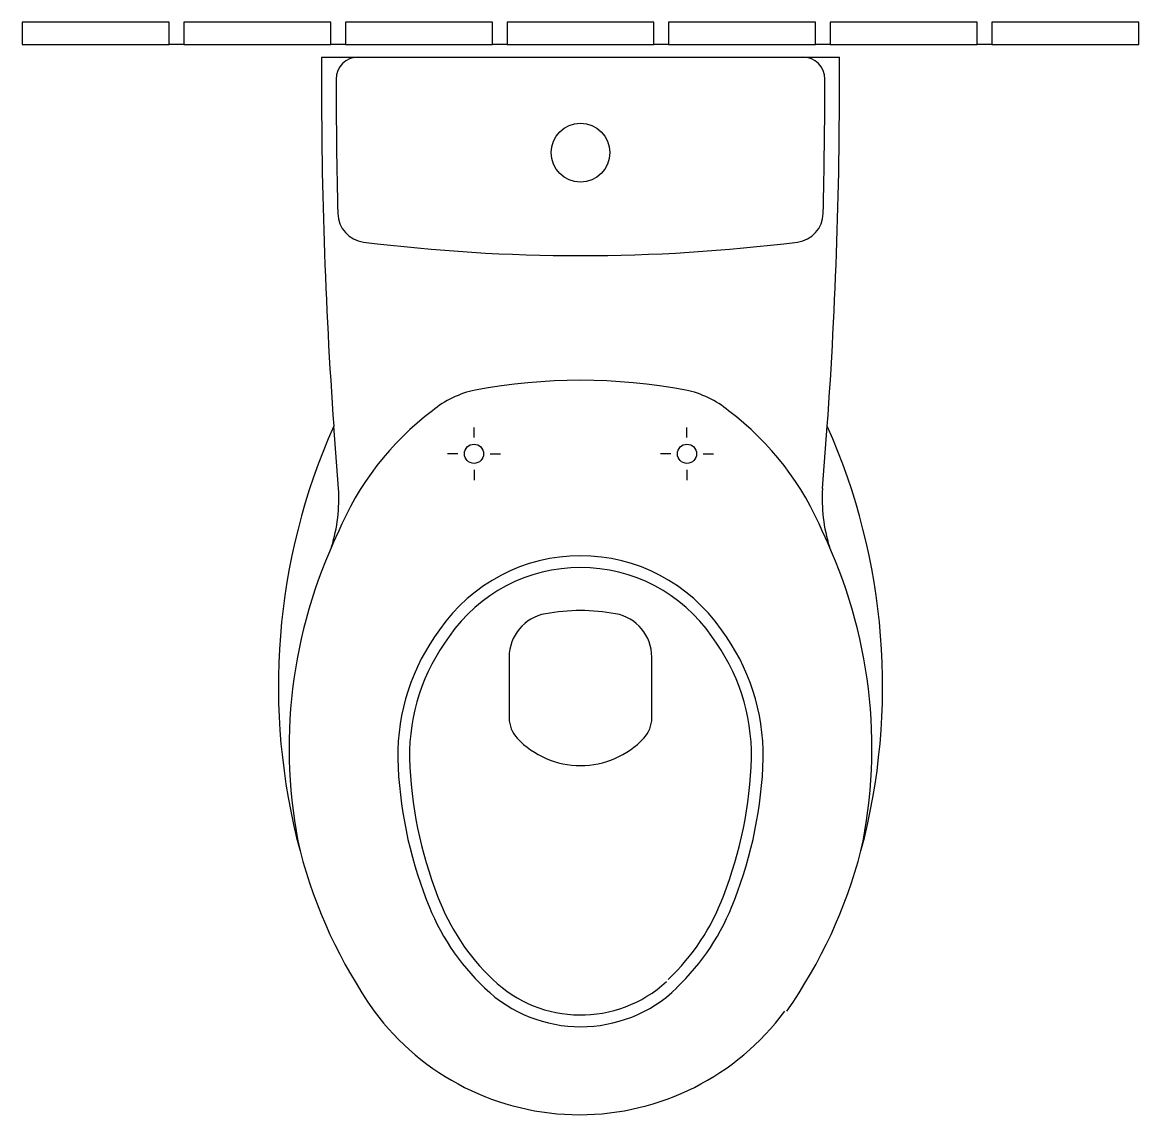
# Model space of a CAD drawing. Header units: millimetres. Extents: x -379 to 381, y 0 to 744.
import ezdxf

# ---------------------------------------------------------------- set-up
doc = ezdxf.new("R2010")
doc.units = ezdxf.units.MM
doc.layers.add('ceco.net 352', color=7, linetype='Continuous')

msp = doc.modelspace()

# ---------------------------------------------------------------- linework, layer by layer
at = {"layer": 'ceco.net 352'}
for p, q in [((-269.31, 728.73), (-279.31, 728.73)), ((-159.31, 728.73), (-169.31, 728.73)), ((-49.31, 728.73), (-59.31, 728.73)), ((60.69, 728.73), (50.69, 728.73)), ((170.69, 728.73), (160.69, 728.73)), ((280.69, 728.73), (270.69, 728.73))]:
    msp.add_line(p, q, dxfattribs=at)
at = {"layer": 'ceco.net 352', "linetype": 'Continuous'}
for p, q in [((-175.62, 719.99), (177.01, 719.99)), ((-164.04, 426.42), (-167.31, 468.68)), ((-71.81, 460.99), (-71.81, 467.97)), ((73.19, 460.99), (73.19, 467.97)), ((165.43, 426.42), (168.7, 468.69)), ((-82.81, 449.99), (-89.79, 449.99)), ((-60.8, 449.99), (-53.82, 449.99)), ((62.19, 449.99), (55.21, 449.99)), ((84.2, 449.99), (91.18, 449.99)), ((-71.81, 438.98), (-71.81, 432)), ((73.19, 438.98), (73.19, 432))]:
    msp.add_line(p, q, dxfattribs=at)
at = {"layer": 'ceco.net 352'}
for points in [[(-379.31, 728.73), (-279.31, 728.73), (-279.31, 743.73), (-379.31, 743.73)], [(-269.31, 728.73), (-169.31, 728.73), (-169.31, 743.73), (-269.31, 743.73)], [(-159.31, 728.73), (-59.31, 728.73), (-59.31, 743.73), (-159.31, 743.73)], [(-49.31, 728.73), (50.69, 728.73), (50.69, 743.73), (-49.31, 743.73)], [(60.69, 728.73), (160.69, 728.73), (160.69, 743.73), (60.69, 743.73)], [(170.69, 728.73), (270.69, 728.73), (270.69, 743.73), (170.69, 743.73)]]:
    msp.add_lwpolyline(points, close=True, dxfattribs=at)
msp.add_lwpolyline([(304.98, 743.73), (280.69, 743.73), (280.69, 728.73), (380.69, 728.73), (380.69, 743.73), (280.69, 743.73)], dxfattribs=at)
at = {"layer": 'ceco.net 352', "linetype": 'Continuous'}
for points in [[(65.99, 86.32, 0.114019), (105.46, 146.03, 0.085952), (125.12, 242.55, 0.164662), (96.6, 330.18, 0.52498), (-95.22, 330.18, 0.164662), (-123.73, 242.55, 0.085952), (-104.07, 146.03, 0.114019), (-64.6, 86.32, 0.404316), (66.3, 86.32)], [(60.48, 92.12, 0.114121), (97.98, 148.88, 0.085943), (117.12, 242.72, 0.164811), (90.1, 325.52, 0.525847), (-88.72, 325.52, 0.164811), (-115.73, 242.72, 0.085943), (-96.59, 148.88, 0.114181), (-59.07, 92.1, 0.397813), (59.31, 90.73, 0.397813)]]:
    msp.add_lwpolyline(points, format="xyb", dxfattribs=at)
msp.add_lwpolyline([(-42.41, 256.3, 0.43084), (43.8, 256.3, 0.19159), (49.26, 270.04), (49.26, 311.53, 0.362498), (24.63, 341.05, 0.09011), (-23.24, 341.05, 0.362498), (-47.88, 311.53), (-47.88, 270.04, 0.19159)], format="xyb", close=True, dxfattribs=at)
for centre, radius in [((0.71, 654.99), 20), ((-71.81, 449.99), 6.53), ((73.19, 449.99), 6.53)]:
    msp.add_circle(centre, radius, dxfattribs=at)
for centre, radius, start, end in [((3140.07, 703.87), 3315.73, 179.72161, 184.06744), ((-150.64, 704.99), 15, 90, 179.93923), ((152.02, 704.99), 15, 0.06077, 90), ((-3138.68, 703.87), 3315.73, 355.93256, 0.27839), ((3321.5, 701.3), 3487.14, 179.93923, 181.44327), ((-3320.12, 701.3), 3487.14, 358.55673, 0.06077), ((-144.54, 613.97), 20, 181.44327, 262.83608), ((145.92, 613.97), 20, 277.16392, 358.55673), ((0.69, 1769.45), 1184.57, 262.83608, 277.16392), ((0.69, 108.57), 391.42, 79.44788, 100.55212), ((-56.68, 426.56), 68.33, 102.08992, 129.52268), ((58.06, 426.56), 68.33, 50.47732, 77.91008), ((20.5, 319.71), 200.05, 127.09748, 157.57235), ((-19.12, 319.71), 200.05, 22.42765, 52.90252), ((229.38, 291.72), 434.37, 155.95809, 194.9634), ((-227.99, 291.72), 434.37, 345.0366, 24.04191), ((-275.88, 419.48), 112.05, 342.98116, 3.54799), ((277.26, 419.48), 112.05, 176.45201, 197.01884), ((139.57, 249.96), 337.26, 154.33385, 192.04657), ((-138.18, 249.96), 337.26, 347.95343, 25.66615), ((137.95, 265.36), 339.24, 194.64915, 215.06619), ((-136.56, 265.36), 339.24, 324.93381, 345.35085), ((0, 173.75), 173.75, 216.47446, 323.52554)]:
    msp.add_arc(centre, radius, start, end, dxfattribs=at)

doc.saveas('drawing.dxf')
